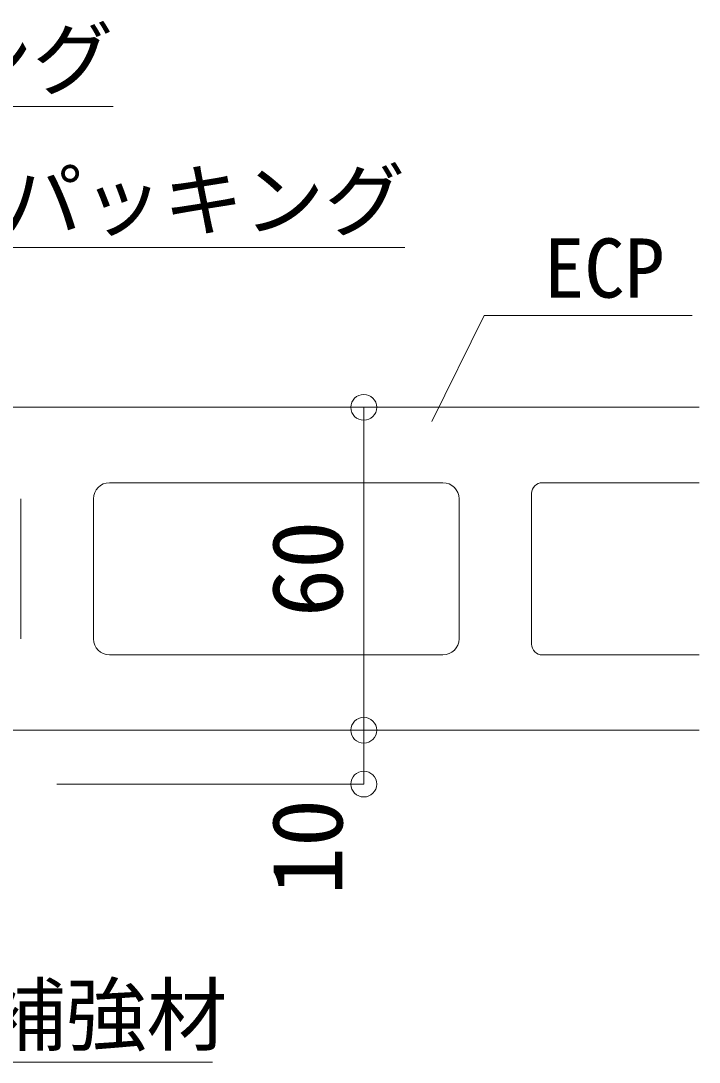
# Model space of a CAD drawing. Units: millimetres at full size, sheet at 1:6; details may follow other scales. Extents: x -1215 to 1203, y -852 to 852.
# Drawn here: x 219.1 to 345.3, y -343.5 to -150 of the extents above; entities that cross this region are included whole.
import ezdxf
from ezdxf.enums import TextEntityAlignment as Align

# ---------------------------------------------------------------- set-up
doc = ezdxf.new("R2010")
doc.units = ezdxf.units.MM
doc.header["$LTSCALE"] = 6
doc.header["$PDMODE"] = 32
doc.header["$PDSIZE"] = 4.8
doc.layers.add('0-1_AL', color=5, linetype='Continuous', lineweight=5)
doc.layers.add('0-2_SUNPO', color=7, linetype='Continuous', lineweight=5)
doc.styles.add('ＭＳ ゴシック', font='')
doc.styles.get('ＭＳ ゴシック').set_extended_font_data('MS Gothic')

msp = doc.modelspace()

# ---------------------------------------------------------------- linework, layer by layer
at = {"layer": '0-1_AL'}
for p, q in [((345.255, -221.799), (128.601, -221.799)), ((310.296, -221.799), (245.805, -221.799)), ((310.296, -221.799), (245.805, -221.799)), ((297.6, -235.8), (235.6, -235.8)), ((345.255, -235.801), (316.101, -235.801)), ((314.1, -237.799), (314.1, -265.801)), ((219.1, -238.8), (219.1, -264.801)), ((232.6, -238.8), (232.6, -264.801)), ((300.6, -238.8), (300.6, -264.801)), ((297.6, -267.801), (235.6, -267.801)), ((345.255, -267.799), (316.101, -267.799)), ((345.255, -281.799), (128.601, -281.799)), ((310.296, -281.799), (245.805, -281.799)), ((310.296, -281.799), (245.805, -281.799))]:
    msp.add_line(p, q, dxfattribs=at)
for centre, radius, start, end in [((235.6, -238.8), 3, 90, 180), ((297.6, -238.8), 3, 0, 90), ((316.101, -237.799), 2, 90, 180), ((235.6, -264.801), 3, 180, 270), ((297.6, -264.801), 3, 270, 0), ((316.101, -265.801), 2, 180, 270)]:
    msp.add_arc(centre, radius, start, end, dxfattribs=at)
at = {"layer": '0-2_SUNPO'}
for p, q in [((156.927, -165.886), (236.275, -165.886)), ((167.753, -192.117), (290.517, -192.117)), ((282.88, -281.799), (282.88, -221.799)), ((225.802, -281.799), (282.88, -281.799)), ((254.777, -343.477), (179.435, -343.477))]:
    msp.add_line(p, q, dxfattribs=at)
for points in [[(295.563, -224.407), (305.276, -204.715), (343.931, -204.715)], [(225.802, -291.801), (282.88, -291.801), (282.88, -281.799)]]:
    msp.add_lwpolyline(points, dxfattribs=at)
for p in [(282.88, -221.799), (282.88, -281.799), (282.88, -291.801)]:
    msp.add_point(p, dxfattribs=at)

# ---------------------------------------------------------------- texts
at = {"layer": '0-2_SUNPO', "style": 'ＭＳ ゴシック'}
for s, p in [('シーリング', (161.275, -165.886)), ('※不燃パッキング', (170.517, -192.117)), ('ECP', (316.397, -204.715)), ('開口補強材', (182.471, -343.477))]:
    msp.add_text(s, height=11, dxfattribs=at).set_placement(p, align=Align.BOTTOM_LEFT)
for s, p in [('60', (282.88, -260.799)), ('10', (282.88, -312.496))]:
    msp.add_text(s, height=13.2, rotation=90, dxfattribs=at).set_placement(p, align=Align.BOTTOM_LEFT)

doc.saveas('drawing.dxf')
